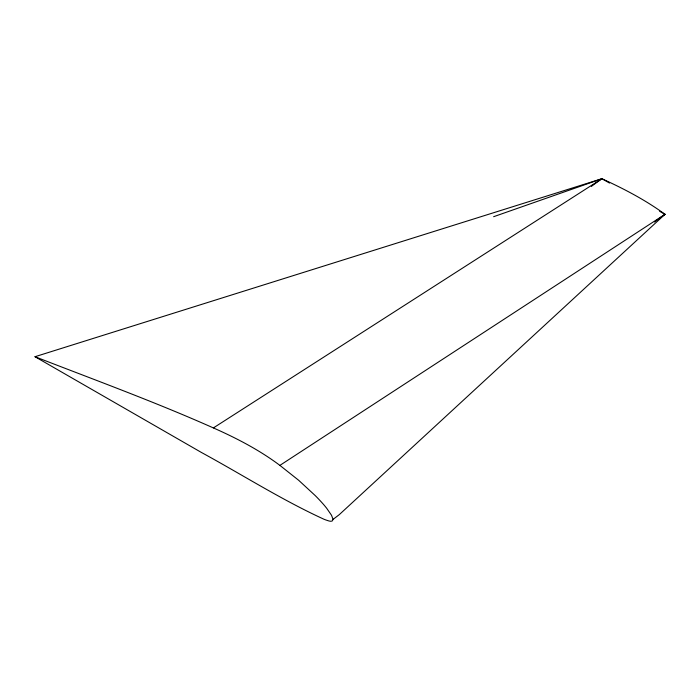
<?xml version="1.0" encoding="UTF-8"?>
<svg xmlns="http://www.w3.org/2000/svg" width="700" height="700" viewBox="0 0 700 700"><rect width="100%" height="100%" fill="white"/><g stroke="black" fill="none" stroke-linecap="round" stroke-linejoin="round"><path stroke-width="1.05" d="M659.671 211.339L665 214.296L339.255 514.666L333.051 519.383C332.727 522.979 327.819 520.503 325.797 519.942A87.614 50.584 60 0 1 323.838 519.181C281.584 499.8 242.209 474.679 201.442 452.48L35 356.711L601.904 178.727C623.884 188.764 645.452 200.008 665 214.296L654.404 222.014M591.308 186.436L601.904 178.727L609.525 183.067M35 356.711C96.259 380.52 158.104 403.06 218.076 430.019C239.733 439.836 260.838 451.097 279.895 465.386L665 214.296M213.412 427.901L601.904 178.727L493.631 216.702M279.895 465.386L298.629 480.252L315.245 495.6A123.051 71.041 60 0 1 323.356 504.245A74.707 43.137 60 0 1 326.672 508.244L331.529 515.279L333.051 519.383"/></g></svg>
